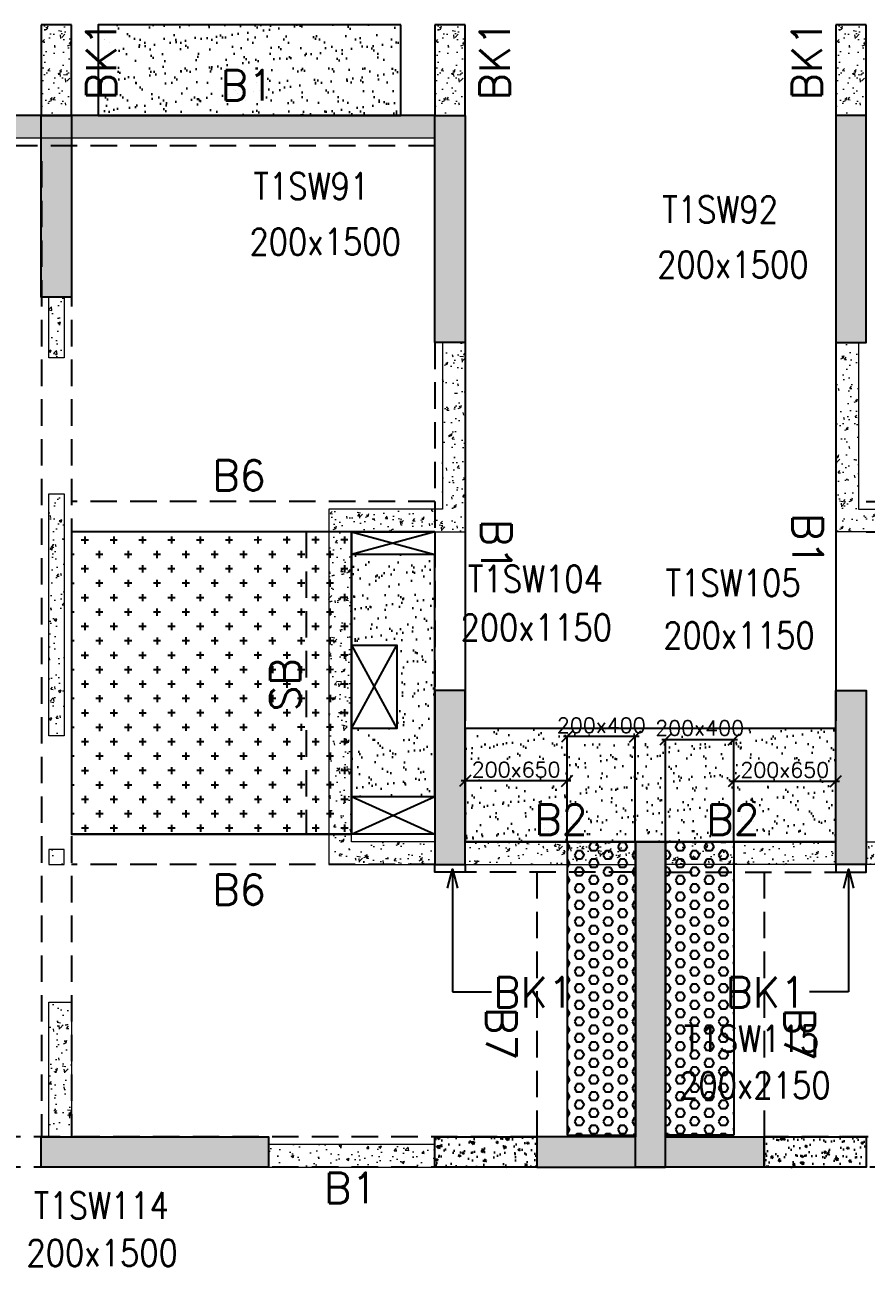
# Model space of a CAD drawing. Header units: millimetres. Extents: x 1078357 to 2594950, y -4969473 to -4636555.
# Drawn here: x 1428992 to 1434551, y -4664414 to -4656210 of the extents above; entities that cross this region are included whole.
import ezdxf

# ---------------------------------------------------------------- set-up
doc = ezdxf.new("R2010")
doc.units = ezdxf.units.MM
doc.header["$PDMODE"] = 35
for name, pattern in [('CONTINOUS', [0]), ('HIDDEN', [0.375, 0.25, -0.125]), ('New Retail block$0$CONTINOUS', [0])]:
    doc.linetypes.add(name, pattern=pattern)
doc.layers.get('0').update_dxf_attribs({"lineweight": 0})
doc.layers.get('Defpoints').update_dxf_attribs({"lineweight": 0})
for name, color, linetype, lineweight in [('A-_ANOTDIMA_D-', 6, 'Continuous', 13), ('COL. NO.', 30, 'Continuous', 25), ('COL. SIZE', 7, 'Continuous', 25), ('DIM', 9, 'Continuous', 25), ('HATCH', 8, 'Continuous', 30), ('RCC UPSTAND', 43, 'Continuous', 30), ('S-NON STR RCC WALL', 8, 'Continuous', 0)]:
    doc.layers.add(name, color=color, linetype=linetype, lineweight=lineweight)
for name, color, linetype in [('B-200x325', 201, 'HIDDEN'), ('B-200x375', 41, 'HIDDEN'), ('B-200x650', 241, 'HIDDEN'), ('B-300xSLAB THK.', 151, 'Continuous'), ('BK1-200x650', 241, 'HIDDEN'), ('DC BEAM NO.', 7, 'Continuous'), ('DROP SLAB', 8, 'Continuous'), ('NON STR. RCC WALL', 6, 'Continuous'), ('S-COLUMN_SHEAR WALL', 1, 'Continuous'), ('S-PROJECTION', 54, 'New Retail block$0$CONTINOUS'), ('SLAB FOLD', 8, 'Continuous')]:
    doc.layers.add(name, color=color, linetype=linetype)
doc.styles.add('Roman', font='romans')
doc.styles.add('ROMANS', font='romans.shx', dxfattribs={"width": 0.85})
doc.dimstyles.new('HARESH', dxfattribs={"dimtxt": 150, "dimasz": 75, "dimexe": 0, "dimexo": 0, "dimgap": 25, "dimtad": 1, "dimdec": 0, "dimdsep": 46, "dimtxsty": 'Roman', "dimblk": 'OBLIQUE', "dimcen": 225, "dimdle": 25, "dimclrd": 2, "dimclre": 2, "dimclrt": 7, "dimadec": 8, "dimazin": 1, "dimtfac": 1, "dimtdec": 0, "dimtmove": 0, "dimatfit": 0, "dimfxl": 1, "dimlwd": -1, "dimlwe": -1, "dimarcsym": 0})
pattern_1 = [(50, (-4983719.23, 23434810.46), (182.184669, -15.9390855), [19.05, -209.55]), (355, (-4983719.23, 23434810.46), (-35.2434214, 191.0568452), [15.24, -167.6405842]), (100.4514447, (-4983704.05, 23434809.13), (146.9412471, 175.1177519), [16.1900088, -178.0902446]), (46.1842, (-4983719.23, 23434861.26), (271.0790409, -42.042328), [28.575, -314.325]), (96.6355576, (-4983696.64, 23434857.75), (237.404134, 247.4261246), [24.2850231, -267.1356082]), (351.1841512, (-4983719.23, 23434861.26), (237.404134, 247.4261246), [22.859967, -251.459732]), (21, (-4983693.83, 23434848.56), (151.6143913, -102.2651982), [19.05, -209.55]), (326, (-4983693.83, 23434848.56), (61.8020283, 184.1879661), [15.24, -167.64]), (71.451445, (-4983681.2, 23434840.03), (213.4164193, 81.9227689), [16.1900088, -178.0899376]), (37.5, (-4983719.23, 23434810.456), (3.08860325, 84.55503887), [0, -165.608, 0, -170.18, 0, -168.275]), (7.5, (-4983719.23, 23434810.46), (66.8196625, 100.18057482), [0, -97.028, 0, -161.798, 0, -64.135]), (327.5, (-4983775.87, 23434810.456), (135.59059517, -5.728744), [0, -63.5, 0, -198.12, 0, -262.89]), (317.5, (-4983801.27, 23434810.46), (148.1291814, 25.42649103), [0, -82.55, 0, -131.572, 0, -186.69])]
pattern_2 = [(180, (1358376.37, -4474804.687), (-7e-15, -54.992613), [31.75, -63.5]), (300, (1358376.37, -4474804.687), (47.625, 27.496307), [31.75, -63.5]), (240, (1358344.62, -4474804.687), (47.625, -27.496307), [31.75, -63.5])]

# ---------------------------------------------------------------- blocks, each defined once
blk = doc.blocks.new('_Oblique')
at = {"color": 0, "linetype": 'ByBlock', "lineweight": -2}
blk.add_line((-0.5, -0.5), (0.5, 0.5), dxfattribs=at)
blk = doc.blocks.new('*D1324')
at = {"layer": 'Defpoints', "color": 0, "ltscale": 700, "transparency": 16777216}
for p in [(1432575.9, -4660914.1), (1432575.9, -4661609.2, 0), (1433026, -4661609.2, 0)]:
    blk.add_point(p, dxfattribs=at)
at = {"layer": 'DIM', "color": 2, "ltscale": 700, "transparency": 16777216}
for p, q in [((1433051, -4660914.1), (1432550.9, -4660914.1)), ((1432575.9, -4661609.2), (1432575.9, -4660914.1)), ((1433026, -4661609.2), (1433026, -4660914.1))]:
    blk.add_line(p, q, dxfattribs=at)
at = {"layer": 'DIM', "color": 2, "ltscale": 700, "transparency": 16777216, "xscale": 75, "yscale": 75, "zscale": 75, "rotation": 180}
blk.add_blockref('_Oblique', (1432575.9, -4660914.1), dxfattribs=at)
at = {"layer": 'DIM', "color": 2, "ltscale": 700, "transparency": 16777216, "xscale": 75, "yscale": 75, "zscale": 75}
blk.add_blockref('_Oblique', (1433026, -4660914.1), dxfattribs=at)
at = {"layer": 'DIM', "color": 7, "ltscale": 700, "transparency": 16777216, "insert": (1432800.9, -4660839.1), "char_height": 150, "attachment_point": 5, "style": 'Roman'}
blk.add_mtext('{\\H0.666667x;200x400}', dxfattribs=at)
blk = doc.blocks.new('*D1325')
at = {"layer": 'Defpoints', "color": 0, "ltscale": 700, "transparency": 16777216}
for p in [(1431901.2, -4661207.1), (1431901.2, -4661609.1, 0), (1432575.9, -4661609.2, 0)]:
    blk.add_point(p, dxfattribs=at)
at = {"layer": 'DIM', "color": 2, "ltscale": 700, "transparency": 16777216}
for p, q in [((1432600.9, -4661207.1), (1431876.2, -4661207.1)), ((1431901.2, -4661609.1), (1431901.2, -4661207.1)), ((1432575.9, -4661609.2), (1432575.9, -4661207.1))]:
    blk.add_line(p, q, dxfattribs=at)
at = {"layer": 'DIM', "color": 2, "ltscale": 700, "transparency": 16777216, "xscale": 75, "yscale": 75, "zscale": 75, "rotation": 180}
blk.add_blockref('_Oblique', (1431901.2, -4661207.1), dxfattribs=at)
at = {"layer": 'DIM', "color": 2, "ltscale": 700, "transparency": 16777216, "xscale": 75, "yscale": 75, "zscale": 75}
blk.add_blockref('_Oblique', (1432575.9, -4661207.1), dxfattribs=at)
at = {"layer": 'DIM', "color": 7, "ltscale": 700, "transparency": 16777216, "insert": (1432238.6, -4661132.1), "char_height": 150, "attachment_point": 5, "style": 'Roman'}
blk.add_mtext('{\\H0.666667x;200x650}', dxfattribs=at)
blk = doc.blocks.new('*D1326')
at = {"layer": 'Defpoints', "color": 0, "ltscale": 700, "transparency": 16777216}
for p in [(1433676.2, -4660932.4), (1433226, -4661609.2, 0), (1433676.2, -4661609.1, 0)]:
    blk.add_point(p, dxfattribs=at)
at = {"layer": 'DIM', "color": 2, "ltscale": 700, "transparency": 16777216}
for p, q in [((1433201, -4660932.4), (1433701.2, -4660932.4)), ((1433226, -4661609.2), (1433226, -4660932.4)), ((1433676.2, -4661609.1), (1433676.2, -4660932.4))]:
    blk.add_line(p, q, dxfattribs=at)
at = {"layer": 'DIM', "color": 2, "ltscale": 700, "transparency": 16777216, "xscale": 75, "yscale": 75, "zscale": 75, "rotation": 180}
blk.add_blockref('_Oblique', (1433226, -4660932.4), dxfattribs=at)
at = {"layer": 'DIM', "color": 2, "ltscale": 700, "transparency": 16777216, "xscale": 75, "yscale": 75, "zscale": 75}
blk.add_blockref('_Oblique', (1433676.2, -4660932.4), dxfattribs=at)
at = {"layer": 'DIM', "color": 7, "ltscale": 700, "transparency": 16777216, "insert": (1433451.1, -4660857.4), "char_height": 150, "attachment_point": 5, "style": 'Roman'}
blk.add_mtext('{\\H0.666667x;200x400}', dxfattribs=at)
blk = doc.blocks.new('*D1327')
at = {"layer": 'Defpoints', "color": 0, "ltscale": 700, "transparency": 16777216}
for p in [(1434351, -4661209.1), (1433676.2, -4661609.1, 0), (1434351, -4661609.2, 0)]:
    blk.add_point(p, dxfattribs=at)
at = {"layer": 'DIM', "color": 2, "ltscale": 700, "transparency": 16777216}
for p, q in [((1433651.2, -4661209.1), (1434376, -4661209.1)), ((1433676.2, -4661609.1), (1433676.2, -4661209.1)), ((1434351, -4661609.2), (1434351, -4661209.1))]:
    blk.add_line(p, q, dxfattribs=at)
at = {"layer": 'DIM', "color": 2, "ltscale": 700, "transparency": 16777216, "xscale": 75, "yscale": 75, "zscale": 75, "rotation": 180}
blk.add_blockref('_Oblique', (1433676.2, -4661209.1), dxfattribs=at)
at = {"layer": 'DIM', "color": 2, "ltscale": 700, "transparency": 16777216, "xscale": 75, "yscale": 75, "zscale": 75}
blk.add_blockref('_Oblique', (1434351, -4661209.1), dxfattribs=at)
at = {"layer": 'DIM', "color": 7, "ltscale": 700, "transparency": 16777216, "insert": (1434013.6, -4661134.1), "char_height": 150, "attachment_point": 5, "style": 'Roman'}
blk.add_mtext('{\\H0.666667x;200x650}', dxfattribs=at)
blk = doc.blocks.new('G$CD63B60BD')
at = {"layer": 'COL. NO.', "linetype": 'Continuous', "style": 'ROMANS', "width": 0.85}
for s, p in [('T1SW91', (74827, 15346.4, -320.4)), ('T1SW92', (77527.8, 15192.3, -320.4)), ('T1SW104', (76243.9, 12750.9, -320.4)), ('T1SW105', (77549.6, 12724.9, -320.4)), ('T1SW115', (77671.7, 9711.4, -320.4)), ('T1SW114', (73375.6, 8609.2, -320.4))]:
    blk.add_text(s, height=175, dxfattribs=at).set_placement(p)
at = {"layer": 'COL. SIZE', "linetype": 'Continuous', "style": 'ROMANS', "width": 0.85}
for s, p in [('200x1500', (74800.3, 14978.9, -320.4)), ('200x1500', (77494, 14827.7, -320.4)), ('200x1150', (76194.8, 12430, -320.4)), ('200x1150', (77533.7, 12377.4, -320.4)), ('200x2150', (77639.1, 9404, -320.4)), ('200x1500', (73326.5, 8295.7, -320.4))]:
    blk.add_text(s, height=175, dxfattribs=at).set_placement(p)

msp = doc.modelspace()

# ---------------------------------------------------------------- hatches: boundary and pattern name
at = {"layer": 'DROP SLAB'}
h = msp.add_hatch(dxfattribs=at)
h.set_pattern_fill('CROSS', color=8, scale=15, angle=179.96921)
h.set_pattern_definition([(180.03079016, (-3005965.24, 14064915.91), (-95.1987999, -95.3011726), [47.625, -142.875]), (270.03079016, (-3005989.06, 14064939.705), (95.3011726, -95.1987999), [47.625, -142.875])])
h.paths.add_polyline_path([(1431150.9, -4659560), (1429301.2, -4659560), (1429301.2, -4661559.8), (1431150.9, -4661559.8)])
at = {"layer": 'HATCH'}
h = msp.add_hatch(dxfattribs=at)
h.set_pattern_fill('AR-SAND', color=8, scale=3, angle=179.97015)
h.set_pattern_definition([(37.4701541, (-1544882.07, 9330760.54), (-4.7236114, 146.8264517), [0, -115.824, 0, -129.54, 0, -123.825]), (7.4701541, (-1544882.07, 9330760.54), (134.9689868, 214.9772528), [0, -62.484, 0, -104.394, 0, -40.005]), (327.4701541, (-1544975.8, 9330760.59), (237.2979035, 0.3075449), [0, -38.1, 0, -137.16, 0, -179.07]), (317.4701541, (-1544975.8, 9330760.6), (229.1017424, 66.759465), [0, -19.05, 0, -89.916, 0, -102.87])])
h.paths.add_polyline_path([(1431476.5, -4656209.7), (1429476.5, -4656209.7), (1429476.5, -4656809.7), (1431476.5, -4656809.7)])
h = msp.add_hatch(dxfattribs=at)
h.set_pattern_fill('AR-SAND', color=8, scale=3, angle=0.02985)
h.set_pattern_definition([(37.47015413, (-3600332.39, 18698798.93), (-4.72361136, 146.8264517), [0, -115.824, 0, -129.54, 0, -123.825]), (7.4701541, (-3600332.39, 18698798.93), (134.9689868, 214.9772528), [0, -62.484, 0, -104.394, 0, -40.005]), (327.4701541, (-3600426.11, 18698798.98), (237.2979035, 0.3075449), [0, -38.1, 0, -137.16, 0, -179.07]), (317.4701541, (-3600426.11, 18698798.98), (229.1017424, 66.759465), [0, -19.05, 0, -89.916, 0, -102.87])])
h.paths.add_polyline_path([(1431700.6, -4659709.7), (1431150.6, -4659709.7), (1431150.6, -4660309.7), (1431450.6, -4660309.7), (1431450.6, -4660859.7), (1431150.6, -4660859.6), (1431150.6, -4661309.7), (1431700.6, -4661309.7)])
h = msp.add_hatch(dxfattribs=at)
h.set_pattern_fill('AR-SAND', color=8, scale=3, angle=179.97015)
h.set_pattern_definition([(37.4701541, (-2642106.74, 14014729.64), (-4.72361136, 146.8264517), [0, -115.824, 0, -129.54, 0, -123.825]), (7.4701541, (-2642106.74, 14014729.64), (134.9689868, 214.9772528), [0, -62.484, 0, -104.394, 0, -40.005]), (327.4701541, (-2642200.47, 14014729.69), (237.2979035, 0.3075449), [0, -38.1, 0, -137.16, 0, -179.07]), (317.4701541, (-2642200.47, 14014729.69), (229.1017424, 66.759465), [0, -19.05, 0, -89.916, 0, -102.87])])
h.paths.add_polyline_path([(1434351.5, -4660859.6), (1431901.5, -4660859.6), (1431901.5, -4661609.7), (1434351.5, -4661609.7)])
h = msp.add_hatch(dxfattribs=at)
h.set_pattern_fill('AR-SAND', color=8, scale=3, angle=179.97015)
h.set_pattern_definition([(37.4701541, (-2642106.78, 14014729.64), (-4.72361136, 146.8264517), [0, -115.824, 0, -129.54, 0, -123.825]), (7.4701541, (-2642106.78, 14014729.64), (134.9689868, 214.9772528), [0, -62.484, 0, -104.394, 0, -40.005]), (327.4701541, (-2642200.51, 14014729.69), (237.2979035, 0.3075449), [0, -38.1, 0, -137.16, 0, -179.07]), (317.4701541, (-2642200.5, 14014729.69), (229.1017424, 66.759465), [0, -19.05, 0, -89.916, 0, -102.87])])
h.paths.add_polyline_path([(1434351.5, -4661009.7), (1431901.5, -4661009.7), (1431901.5, -4661609.7), (1434351.5, -4661609.7)])
at = {"layer": 'RCC UPSTAND'}
h = msp.add_hatch(dxfattribs=at)
h.set_pattern_fill('AR-CONC', color=8, scale=20, angle=90)
h.set_pattern_definition([(140, (-1776673.74, -7200979.29), (12.550427, 143.4520365), [15, -165]), (85, (-1776673.74, -7200979.29), (-150.438427, -27.7502667), [12, -132]), (190.4514445, (-1776672.7, -7200967.33), (-137.887998, 115.7017693), [12.7480384, -140.2284224]), (136.1842, (-1776713.74, -7200979.29), (33.103856, 213.448266), [22.5, -247.5]), (186.6356355, (-1776710.98, -7200961.5), (-194.82372, 186.932389), [19.122068, -210.342752]), (81.184164, (-1776713.74, -7200979.29), (-194.82372, 186.932389), [18, -198]), (111, (-1776703.74, -7200959.29), (80.523778, 119.3814104), [15, -165]), (56, (-1776703.74, -7200959.29), (-145.030009, 48.6630664), [12, -132]), (161.4514447, (-1776697.03, -7200949.34), (-64.5062306, 168.0444753), [12.748038, -140.2284224]), (127.5, (-1776673.743, -7200979.287), (-66.57877077, 2.43197106), [0, -130.4, 0, -134, 0, -132.5]), (97.5, (-1776673.74, -7200979.29), (-78.8823424, 52.6139075), [0, -76.4, 0, -127.4, 0, -50.5]), (57.5, (-1776673.743, -7201023.887), (4.51097435, 106.7644872), [0, -50, 0, -156, 0, -207]), (47.5, (-1776673.74, -7201043.89), (-20.0209965, 116.6372339), [0, -65, 0, -103.6, 0, -147])])
h.paths.add_polyline_path([(1432376.3, -4663559.9), (1432376.3, -4663759.9), (1431701.3, -4663759.8), (1431701.3, -4663559.8)])
h = msp.add_hatch(dxfattribs=at)
h.set_pattern_fill('AR-CONC', color=8, scale=20, angle=90)
h.set_pattern_definition([(140, (-1775148.74, -7200979.29), (12.550427, 143.4520365), [15, -165]), (85, (-1775148.74, -7200979.29), (-150.438427, -27.7502667), [12, -132]), (190.4514445, (-1775147.7, -7200967.33), (-137.887998, 115.7017693), [12.7480384, -140.2284224]), (136.1842, (-1775188.74, -7200979.29), (33.103856, 213.448266), [22.5, -247.5]), (186.6356355, (-1775185.99, -7200961.5), (-194.82372, 186.932389), [19.122068, -210.342752]), (81.184164, (-1775188.74, -7200979.29), (-194.82372, 186.932389), [18, -198]), (111, (-1775178.74, -7200959.29), (80.523778, 119.3814104), [15, -165]), (56, (-1775178.74, -7200959.29), (-145.030009, 48.6630664), [12, -132]), (161.4514447, (-1775172.03, -7200949.34), (-64.5062306, 168.0444753), [12.748038, -140.2284224]), (127.5, (-1775148.744, -7200979.29), (-66.57877077, 2.43197106), [0, -130.4, 0, -134, 0, -132.5]), (97.5, (-1775148.744, -7200979.29), (-78.8823424, 52.6139075), [0, -76.4, 0, -127.4, 0, -50.5]), (57.5, (-1775148.744, -7201023.89), (4.51097435, 106.7644872), [0, -50, 0, -156, 0, -207]), (47.5, (-1775148.74, -7201043.89), (-20.0209965, 116.6372339), [0, -65, 0, -103.6, 0, -147])])
h.paths.add_polyline_path([(1434551.3, -4663559.8), (1434551.3, -4663759.8), (1433876.3, -4663759.9), (1433876.3, -4663559.9)])
at = {"layer": 'S-COLUMN_SHEAR WALL', "lineweight": 25}
h = msp.add_hatch(color=1, dxfattribs=at)
h.dxf.hatch_style = 1
h.paths.add_polyline_path([(1429101.3, -4658009.8), (1429301.3, -4658009.8), (1429301.3, -4656809.8), (1429101.3, -4656809.8)])
at = {"layer": 'S-COLUMN_SHEAR WALL', "lineweight": 25, "extrusion": (-1.00316e-06, 2.11765e-11, 1)}
h = msp.add_hatch(color=1, dxfattribs=at)
h.dxf.hatch_style = 1
h.paths.add_polyline_path([(1431701.3, -4656809.8), (1431901.3, -4656809.8), (1431901.3, -4658309.7), (1431701.3, -4658309.7)])
at = {"layer": 'S-COLUMN_SHEAR WALL', "lineweight": 25, "extrusion": (1.00316e-06, 1.91639e-11, 1)}
h = msp.add_hatch(color=1, dxfattribs=at)
h.dxf.hatch_style = 1
h.paths.add_polyline_path([(1434551.3, -4656809.8), (1434351.3, -4656809.8), (1434351.3, -4658309.7), (1434551.3, -4658309.7)])
at = {"layer": 'S-COLUMN_SHEAR WALL', "lineweight": 25, "extrusion": (-1.00316e-06, 2.11765e-11, 1)}
h = msp.add_hatch(color=1, dxfattribs=at)
h.dxf.hatch_style = 1
h.paths.add_polyline_path([(1431701.3, -4661759.8), (1431901.3, -4661759.8), (1431901.3, -4660609.7), (1431701.3, -4660609.7)])
at = {"layer": 'S-COLUMN_SHEAR WALL', "lineweight": 25, "extrusion": (1.00316e-06, 1.91639e-11, 1)}
h = msp.add_hatch(color=1, dxfattribs=at)
h.dxf.hatch_style = 1
h.paths.add_polyline_path([(1434551.3, -4661759.8), (1434351.3, -4661759.8), (1434351.3, -4660609.7), (1434551.3, -4660609.7)])
at = {"layer": 'S-COLUMN_SHEAR WALL', "lineweight": 25}
h = msp.add_hatch(color=1, dxfattribs=at)
h.dxf.hatch_style = 1
h.paths.add_polyline_path([(1433026.3, -4663559.9), (1432376.3, -4663559.9), (1432376.3, -4663759.9), (1433226.3, -4663759.9), (1433226.3, -4661609.9), (1433026.3, -4661609.9)])
at = {"layer": 'S-COLUMN_SHEAR WALL', "lineweight": 25, "extrusion": (1.00316e-06, 1.91639e-11, 1)}
h = msp.add_hatch(color=1, dxfattribs=at)
h.dxf.hatch_style = 1
h.paths.add_polyline_path([(1433226.3, -4663559.9), (1433876.3, -4663559.9), (1433876.3, -4663759.9), (1433026.3, -4663759.9), (1433026.3, -4661609.9), (1433226.3, -4661609.9)])
at = {"layer": 'S-COLUMN_SHEAR WALL', "lineweight": 25}
h = msp.add_hatch(color=1, dxfattribs=at)
h.dxf.hatch_style = 1
h.paths.add_polyline_path([(1429101.3, -4663559.7), (1430601.3, -4663559.7), (1430601.3, -4663759.7), (1429101.3, -4663759.7)])
at = {"layer": 'S-NON STR RCC WALL'}
h = msp.add_hatch(dxfattribs=at)
h.set_pattern_fill('AR-CONC', color=256, angle=180)
h.set_pattern_definition([(50, (-7104743.57, 32898878.52), (182.184669, -15.93908554), [19.05, -209.55]), (355, (-7104743.57, 32898878.52), (-35.2434214, 191.0568452), [15.24, -167.6405842]), (100.4514447, (-7104728.38, 32898877.19), (146.9412471, 175.1177519), [16.1900088, -178.0902446]), (46.1842, (-7104743.57, 32898929.32), (271.0790409, -42.0423279), [28.575, -314.325]), (96.6355576, (-7104720.98, 32898925.81), (237.404134, 247.4261246), [24.2850231, -267.1356082]), (351.1841512, (-7104743.57, 32898929.32), (237.404134, 247.4261246), [22.859967, -251.459732]), (21, (-7104718.17, 32898916.62), (151.61439127, -102.2651982), [19.05, -209.55]), (326, (-7104718.17, 32898916.62), (61.80202835, 184.1879661), [15.24, -167.64]), (71.451445, (-7104705.53, 32898908.1), (213.4164193, 81.9227689), [16.1900088, -178.0899376]), (37.5, (-7104743.566, 32898878.52), (3.08860325, 84.55503887), [0, -165.608, 0, -170.18, 0, -168.275]), (7.5, (-7104743.57, 32898878.52), (66.8196625, 100.18057482), [0, -97.028, 0, -161.798, 0, -64.135]), (327.5, (-7104800.21, 32898878.52), (135.59059517, -5.72874399), [0, -63.5, 0, -198.12, 0, -262.89]), (317.5, (-7104825.61, 32898878.52), (148.1291814, 25.42649103), [0, -82.55, 0, -131.572, 0, -186.69])])
h.paths.add_polyline_path([(1429301.2, -4656809.7), (1429301.2, -4656209.7), (1429101.2, -4656209.7), (1429101.2, -4656809.7), (1429301.2, -4656809.7)], is_closed=False)
h = msp.add_hatch(dxfattribs=at)
h.set_pattern_fill('AR-CONC', color=256, angle=180)
h.set_pattern_definition([(50, (-7102143.55, 32898878.51), (182.184669, -15.93908554), [19.05, -209.55]), (355, (-7102143.55, 32898878.51), (-35.2434214, 191.0568452), [15.24, -167.6405842]), (100.4514447, (-7102128.36, 32898877.18), (146.9412471, 175.1177519), [16.1900088, -178.0902446]), (46.1842, (-7102143.55, 32898929.31), (271.0790409, -42.0423279), [28.575, -314.325]), (96.6355576, (-7102120.96, 32898925.8), (237.404134, 247.4261246), [24.2850231, -267.1356082]), (351.1841512, (-7102143.55, 32898929.3), (237.404134, 247.4261246), [22.859967, -251.459732]), (21, (-7102118.15, 32898916.61), (151.61439127, -102.2651982), [19.05, -209.55]), (326, (-7102118.15, 32898916.61), (61.80202835, 184.1879661), [15.24, -167.64]), (71.451445, (-7102105.51, 32898908.09), (213.4164193, 81.9227689), [16.1900088, -178.0899376]), (37.5, (-7102143.545, 32898878.51), (3.08860325, 84.55503887), [0, -165.608, 0, -170.18, 0, -168.275]), (7.5, (-7102143.545, 32898878.51), (66.8196625, 100.18057482), [0, -97.028, 0, -161.798, 0, -64.135]), (327.5, (-7102200.19, 32898878.51), (135.59059517, -5.72874399), [0, -63.5, 0, -198.12, 0, -262.89]), (317.5, (-7102225.59, 32898878.51), (148.1291814, 25.42649103), [0, -82.55, 0, -131.572, 0, -186.69])])
h.paths.add_polyline_path([(1431901.2, -4656809.7), (1431901.2, -4656209.7), (1431701.2, -4656209.7), (1431701.2, -4656809.7), (1431901.2, -4656809.7)], is_closed=False)
h = msp.add_hatch(dxfattribs=at)
h.set_pattern_fill('AR-CONC', color=256, angle=180)
h.set_pattern_definition([(50, (-7099493.57, 32898878.52), (182.184669, -15.93908554), [19.05, -209.55]), (355, (-7099493.57, 32898878.52), (-35.2434214, 191.0568452), [15.24, -167.6405842]), (100.4514447, (-7099478.38, 32898877.2), (146.9412471, 175.1177519), [16.1900088, -178.0902446]), (46.1842, (-7099493.57, 32898929.32), (271.0790409, -42.0423279), [28.575, -314.325]), (96.6355576, (-7099470.98, 32898925.82), (237.404134, 247.4261246), [24.2850231, -267.1356082]), (351.1841512, (-7099493.57, 32898929.32), (237.404134, 247.4261246), [22.859967, -251.459732]), (21, (-7099468.17, 32898916.62), (151.61439127, -102.2651982), [19.05, -209.55]), (326, (-7099468.17, 32898916.62), (61.80202835, 184.1879661), [15.24, -167.64]), (71.451445, (-7099455.53, 32898908.1), (213.4164193, 81.9227689), [16.1900088, -178.0899376]), (37.5, (-7099493.566, 32898878.52), (3.08860325, 84.55503887), [0, -165.608, 0, -170.18, 0, -168.275]), (7.5, (-7099493.57, 32898878.52), (66.8196625, 100.18057482), [0, -97.028, 0, -161.798, 0, -64.135]), (327.5, (-7099550.21, 32898878.52), (135.59059517, -5.72874399), [0, -63.5, 0, -198.12, 0, -262.89]), (317.5, (-7099575.61, 32898878.52), (148.1291814, 25.42649103), [0, -82.55, 0, -131.572, 0, -186.69])])
h.paths.add_polyline_path([(1434551.2, -4656809.7), (1434551.2, -4656209.7), (1434351.2, -4656209.7), (1434351.2, -4656809.7), (1434551.2, -4656809.7)], is_closed=False)
h = msp.add_hatch(dxfattribs=at)
h.set_pattern_fill('AR-CONC', color=256, angle=180)
h.set_pattern_definition([(50, (-3886494.52, 18750791.27), (182.184669, -15.9390855), [19.05, -209.55]), (355, (-3886494.52, 18750791.27), (-35.2434214, 191.0568452), [15.24, -167.6405842]), (100.4514447, (-3886479.33, 18750789.94), (146.9412471, 175.1177519), [16.1900088, -178.0902446]), (46.1842, (-3886494.52, 18750842.07), (271.0790409, -42.042328), [28.575, -314.325]), (96.6355576, (-3886471.93, 18750838.57), (237.404134, 247.4261246), [24.285023, -267.135608]), (351.1841512, (-3886494.52, 18750842.07), (237.404134, 247.4261246), [22.859967, -251.459732]), (21, (-3886469.12, 18750829.37), (151.6143913, -102.2651982), [19.05, -209.55]), (326, (-3886469.12, 18750829.37), (61.8020283, 184.1879661), [15.24, -167.64]), (71.451445, (-3886456.48, 18750820.85), (213.4164193, 81.9227689), [16.1900088, -178.0899376]), (37.5, (-3886494.515, 18750791.27), (3.08860325, 84.55503887), [0, -165.608, 0, -170.18, 0, -168.275]), (7.5, (-3886494.515, 18750791.27), (66.8196625, 100.18057482), [0, -97.028, 0, -161.798, 0, -64.135]), (327.5, (-3886551.16, 18750791.27), (135.59059517, -5.728744), [0, -63.5, 0, -198.12, 0, -262.89]), (317.5, (-3886576.56, 18750791.27), (148.1291814, 25.42649103), [0, -82.55, 0, -131.572, 0, -186.69])])
h.paths.add_polyline_path([(1431376.5, -4656809.7), (1431701.5, -4656809.7), (1431701.5, -4656959.7), (1431376.5, -4656959.7)])
h.paths.add_polyline_path([(1429576.5, -4656809.7), (1431376.5, -4656809.7), (1431376.5, -4656959.7), (1429576.5, -4656959.7)])
h.paths.add_polyline_path([(1423626.5, -4656809.8), (1424376.5, -4656809.8), (1424376.5, -4656959.7), (1423626.5, -4656959.7)])
h.paths.add_polyline_path([(1424376.5, -4656809.7), (1426176.5, -4656809.7), (1426176.5, -4656959.7), (1424376.5, -4656959.7)])
h.paths.add_polyline_path([(1428826.5, -4656809.7), (1429576.5, -4656809.7), (1429576.5, -4656959.7), (1428826.5, -4656959.7)])
h.paths.add_polyline_path([(1427026.5, -4656809.7), (1428826.5, -4656809.7), (1428826.5, -4656959.7), (1427026.5, -4656959.7)])
h.paths.add_polyline_path([(1421504.4, -4656809.7), (1421826.5, -4656809.7), (1421826.5, -4656959.7), (1421504.4, -4656959.7)])
h.paths.add_polyline_path([(1426176.5, -4656809.7), (1426501.5, -4656809.7), (1426501.5, -4656959.7), (1426176.5, -4656959.7)])
h.paths.add_polyline_path([(1426701.5, -4656809.7), (1427026.5, -4656809.7), (1427026.5, -4656959.7), (1426701.5, -4656959.7)])
h.paths.add_polyline_path([(1421826.5, -4656809.7), (1423626.5, -4656809.7), (1423626.5, -4656959.7), (1421826.5, -4656959.7)])
h = msp.add_hatch(dxfattribs=at)
h.set_pattern_fill('AR-CONC', color=256, angle=180)
h.set_pattern_definition([(50, (1429214.49, -4569469.7), (182.18467, -15.93909), [19.05, -209.55]), (355, (1429214.49, -4569469.7), (-35.24342, 191.05685), [15.24, -167.6406]), (100.45144, (1429229.67, -4569471.03), (146.94125, 175.11775), [16.19, -178.09024]), (46.1842, (1429214.49, -4569418.9), (271.07904, -42.0423), [28.575, -314.325]), (96.63556, (1429237.08, -4569422.4), (237.4041, 247.4261), [24.285, -267.1356]), (351.18415, (1429214.5, -4569418.9), (237.4041, 247.4261), [22.86, -251.4597]), (21, (1429239.89, -4569431.6), (151.6144, -102.2652), [19.05, -209.55]), (326, (1429239.89, -4569431.6), (61.80203, 184.18797), [15.24, -167.64]), (71.45144, (1429252.52, -4569440.13), (213.41642, 81.92277), [16.19, -178.08994]), (37.5, (1429214.49, -4569469.704), (3.088603, 84.55504), [0, -165.608, 0, -170.18, 0, -168.275]), (7.5, (1429214.49, -4569469.7), (66.81966, 100.180575), [0, -97.028, 0, -161.798, 0, -64.135]), (327.5, (1429157.846, -4569469.704), (135.590595, -5.728744), [0, -63.5, 0, -198.12, 0, -262.89]), (317.5, (1429132.45, -4569469.7), (148.12918, 25.42649), [0, -82.55, 0, -131.572, 0, -186.69])])
h.paths.add_polyline_path([(1429151.5, -4658009.7), (1429251.5, -4658009.7), (1429251.5, -4658409.7), (1429151.5, -4658409.7)])
h = msp.add_hatch(dxfattribs=at)
h.set_pattern_fill('AR-CONC', color=256)
h.set_pattern_definition(pattern_1)
h.paths.add_polyline_path([(1431001.5, -4659409.7), (1431001.5, -4661759.7), (1431701.5, -4661759.7), (1431701.5, -4661609.7), (1431151.5, -4661609.7), (1431151.5, -4659559.7), (1431901.5, -4659559.7), (1431901.5, -4658309.7), (1431751.5, -4658309.7), (1431751.5, -4659409.7)])
h = msp.add_hatch(dxfattribs=at)
h.set_pattern_fill('AR-CONC', color=256, angle=180)
h.set_pattern_definition(pattern_1)
h.paths.add_polyline_path([(1435251.5, -4659409.7), (1435251.5, -4661759.7), (1434551.5, -4661759.7), (1434551.5, -4661609.7), (1435101.5, -4661609.7), (1435101.5, -4659559.7), (1434351.5, -4659559.7), (1434351.5, -4658309.7), (1434501.5, -4658309.7), (1434501.5, -4659409.7)])
h = msp.add_hatch(dxfattribs=at)
h.set_pattern_fill('AR-CONC', color=256, angle=180)
h.set_pattern_definition([(50, (2526439.2, -9253488.89), (182.184669, -15.9390855), [19.05, -209.55]), (355, (2526439.2, -9253488.9), (-35.2434214, 191.056845), [15.24, -167.640584]), (100.4514447, (2526454.39, -9253490.22), (146.941247, 175.117752), [16.190009, -178.0902446]), (46.1842, (2526439.2, -9253438.1), (271.079041, -42.042328), [28.575, -314.325]), (96.6355576, (2526461.8, -9253441.6), (237.404134, 247.426125), [24.285023, -267.135608]), (351.184151, (2526439.2, -9253438.1), (237.404134, 247.426125), [22.859967, -251.459732]), (21, (2526464.6, -9253450.79), (151.6143913, -102.265198), [19.05, -209.55]), (326, (2526464.6, -9253450.8), (61.802028, 184.187966), [15.24, -167.64]), (71.451445, (2526477.24, -9253459.31), (213.416419, 81.922769), [16.190009, -178.0899376]), (37.5, (2526439.203, -9253488.89), (3.08860325, 84.5550389), [0, -165.608, 0, -170.18, 0, -168.275]), (7.5, (2526439.2, -9253488.89), (66.8196625, 100.1805748), [0, -97.028, 0, -161.798, 0, -64.135]), (327.5, (2526382.56, -9253488.89), (135.5905952, -5.728744), [0, -63.5, 0, -198.12, 0, -262.89]), (317.5, (2526357.16, -9253488.89), (148.1291814, 25.426491), [0, -82.55, 0, -131.572, 0, -186.69])])
h.paths.add_polyline_path([(1429151.5, -4659309.7), (1429251.5, -4659309.7), (1429251.5, -4660909.7), (1429151.5, -4660909.7)])
h = msp.add_hatch(dxfattribs=at)
h.set_pattern_fill('AR-CONC', color=256)
h.set_pattern_definition(pattern_1)
h.paths.add_polyline_path([(1433026.5, -4661609.7), (1431901.5, -4661609.7), (1431901.5, -4661759.7), (1433026.5, -4661759.7)])
h = msp.add_hatch(dxfattribs=at)
h.set_pattern_fill('AR-CONC', color=256, angle=180)
h.set_pattern_definition(pattern_1)
h.paths.add_polyline_path([(1433226.5, -4661609.7), (1434351.5, -4661609.7), (1434351.5, -4661759.7), (1433226.5, -4661759.7)])
h = msp.add_hatch(dxfattribs=at)
h.set_pattern_fill('AR-CONC', color=256, angle=180)
h.set_pattern_definition([(50, (2526425.99, -9254853.56), (182.184669, -15.9390855), [19.05, -209.55]), (355, (2526425.99, -9254853.56), (-35.2434214, 191.056845), [15.24, -167.640584]), (100.4514447, (2526441.17, -9254854.88), (146.941247, 175.117752), [16.190009, -178.0902446]), (46.1842, (2526426, -9254802.76), (271.079041, -42.042328), [28.575, -314.325]), (96.6355576, (2526448.58, -9254806.26), (237.404134, 247.426125), [24.285023, -267.135608]), (351.184151, (2526426, -9254802.76), (237.404134, 247.426125), [22.859967, -251.459732]), (21, (2526451.39, -9254815.46), (151.6143913, -102.265198), [19.05, -209.55]), (326, (2526451.39, -9254815.46), (61.802028, 184.187966), [15.24, -167.64]), (71.451445, (2526464.02, -9254823.98), (213.416419, 81.922769), [16.190009, -178.0899376]), (37.5, (2526425.99, -9254853.555), (3.08860325, 84.5550389), [0, -165.608, 0, -170.18, 0, -168.275]), (7.5, (2526425.99, -9254853.555), (66.8196625, 100.1805748), [0, -97.028, 0, -161.798, 0, -64.135]), (327.5, (2526369.35, -9254853.555), (135.5905952, -5.728744), [0, -63.5, 0, -198.12, 0, -262.89]), (317.5, (2526343.95, -9254853.56), (148.1291814, 25.426491), [0, -82.55, 0, -131.572, 0, -186.69])])
h.paths.add_polyline_path([(1429151.5, -4661759.7), (1429251.5, -4661759.7), (1429251.5, -4661659.7), (1429151.5, -4661659.7)])
h = msp.add_hatch(dxfattribs=at)
h.set_pattern_fill('AR-CONC', color=256, angle=180)
h.set_pattern_definition([(50, (-6022383.69, 28118829.64), (182.184669, -15.93908554), [19.05, -209.55]), (355, (-6022383.7, 28118829.64), (-35.2434214, 191.0568452), [15.24, -167.6405842]), (100.4514447, (-6022368.51, 28118828.3), (146.9412471, 175.1177519), [16.1900088, -178.0902446]), (46.1842, (-6022383.7, 28118880.44), (271.0790409, -42.042328), [28.575, -314.325]), (96.6355576, (-6022361.1, 28118876.93), (237.404134, 247.4261246), [24.2850231, -267.1356082]), (351.1841512, (-6022383.7, 28118880.44), (237.404134, 247.4261246), [22.859967, -251.459732]), (21, (-6022358.29, 28118867.74), (151.6143913, -102.2651982), [19.05, -209.55]), (326, (-6022358.3, 28118867.74), (61.8020283, 184.1879661), [15.24, -167.64]), (71.451445, (-6022345.66, 28118859.21), (213.4164193, 81.9227689), [16.1900088, -178.0899376]), (37.5, (-6022383.69, 28118829.636), (3.08860325, 84.55503887), [0, -165.608, 0, -170.18, 0, -168.275]), (7.5, (-6022383.69, 28118829.64), (66.8196625, 100.18057482), [0, -97.028, 0, -161.798, 0, -64.135]), (327.5, (-6022440.334, 28118829.636), (135.59059517, -5.72874399), [0, -63.5, 0, -198.12, 0, -262.89]), (317.5, (-6022465.73, 28118829.64), (148.1291814, 25.42649103), [0, -82.55, 0, -131.572, 0, -186.69])])
h.paths.add_polyline_path([(1429151.5, -4662669.7), (1429301.5, -4662669.7), (1429301.5, -4663559.6), (1429151.5, -4663559.6)])
at = {"layer": 'S-NON STR RCC WALL', "ltscale": 700}
h = msp.add_hatch(dxfattribs=at)
h.set_pattern_fill('AR-CONC', color=256)
h.set_pattern_definition([(50, (1377584.87, -4577736.18), (182.18467, -15.93909), [19.05, -209.55]), (355, (1377584.87, -4577736.18), (-35.24342, 191.05685), [15.24, -167.6406]), (100.45144, (1377600.05, -4577737.51), (146.94125, 175.11775), [16.19, -178.09024]), (46.1842, (1377584.87, -4577685.38), (271.07904, -42.04233), [28.575, -314.325]), (96.63556, (1377607.46, -4577688.89), (237.4041, 247.4261), [24.285, -267.1356]), (351.18415, (1377584.87, -4577685.38), (237.4041, 247.4261), [22.86, -251.4597]), (21, (1377610.27, -4577698.08), (151.6144, -102.2652), [19.05, -209.55]), (326, (1377610.27, -4577698.08), (61.80203, 184.18797), [15.24, -167.64]), (71.45144, (1377622.9, -4577706.6), (213.41642, 81.92277), [16.19, -178.08994]), (37.5, (1377584.87, -4577736.18), (3.088603, 84.55504), [0, -165.608, 0, -170.18, 0, -168.275]), (7.5, (1377584.87, -4577736.18), (66.81966, 100.180575), [0, -97.028, 0, -161.798, 0, -64.135]), (327.5, (1377528.225, -4577736.18), (135.590595, -5.728744), [0, -63.5, 0, -198.12, 0, -262.89]), (317.5, (1377502.83, -4577736.18), (148.12918, 25.42649), [0, -82.55, 0, -131.572, 0, -186.69])])
h.paths.add_polyline_path([(1431701.5, -4663609.7), (1430601.3, -4663609.7), (1430601.3, -4663759.6), (1431701.5, -4663759.6)])
at = {"layer": 'SLAB FOLD', "ltscale": 1000}
h = msp.add_hatch(dxfattribs=at)
h.set_pattern_fill('HEX', color=8, scale=10, angle=180)
h.set_pattern_definition(pattern_2)
h.paths.add_polyline_path([(1433026.4, -4663549.1), (1432576.4, -4663549.1), (1432576.4, -4661609.7), (1433026.4, -4661609.7)])
h = msp.add_hatch(dxfattribs=at)
h.set_pattern_fill('HEX', color=8, scale=10, angle=180)
h.set_pattern_definition(pattern_2)
h.paths.add_polyline_path([(1433676.3, -4663549.6), (1433226.3, -4663549.6), (1433226.3, -4661609.7), (1433676.3, -4661609.7)])

# ---------------------------------------------------------------- linework, layer by layer
at = {"layer": 'B-200x325', "ltscale": 700}
for p, q in [((1431701.2, -4659360, 0), (1429301.2, -4659360, 0)), ((1434551.2, -4659359.9, 0), (1436951.2, -4659360, 0)), ((1431701, -4661759.8, 0), (1429301.2, -4661759.8, 0))]:
    msp.add_line(p, q, dxfattribs=at)
at = {"layer": 'B-200x325', "linetype": 'Continuous', "ltscale": 700}
for p, q in [((1431701.2, -4659560, 0), (1429301.2, -4659560, 0)), ((1434551.2, -4659559.9, 0), (1436951.2, -4659560, 0)), ((1431701, -4661559.8, 0), (1429301.2, -4661559.8, 0))]:
    msp.add_line(p, q, dxfattribs=at)
at = {"layer": 'B-200x375', "ltscale": 700}
for p, q in [((1432376.1, -4661809.7, 0), (1432376.1, -4663559.7, 0)), ((1433876.3, -4661809.7, 0), (1433876.3, -4663559.7, 0))]:
    msp.add_line(p, q, dxfattribs=at)
at = {"layer": 'B-200x375', "linetype": 'Continuous', "ltscale": 700}
for p, q in [((1432576.1, -4661809.7, 0), (1432576.1, -4663549.1, 0)), ((1433676.3, -4661809.7, 0), (1433676.3, -4663549.1, 0))]:
    msp.add_line(p, q, dxfattribs=at)
at = {"layer": 'B-200x650', "linetype": 'CONTINOUS', "ltscale": 700}
for p, q in [((1429301.2, -4656209.7, 0), (1429101.2, -4656209.7, 0)), ((1429101.2, -4656209.7, 0), (1429101.2, -4656809.7, 0)), ((1429301.2, -4656809.7, 0), (1429301.2, -4656209.7, 0)), ((1431901.2, -4656209.7, 0), (1431701.2, -4656209.7, 0)), ((1431701.2, -4656209.7, 0), (1431701.2, -4656809.7, 0)), ((1431901.2, -4656809.7, 0), (1431901.2, -4656209.7, 0)), ((1434551.2, -4656209.7, 0), (1434351.2, -4656209.7, 0)), ((1434351.2, -4656209.7, 0), (1434351.2, -4656809.7, 0)), ((1434551.2, -4656809.7, 0), (1434551.2, -4656209.7, 0)), ((1431701.5, -4656809.7, 0), (1426701.5, -4656809.7, 0)), ((1431901.5, -4658309.7, 0), (1431901.5, -4660809.7, 0)), ((1434351.5, -4658309.7, 0), (1434351.5, -4660809.7, 0)), ((1434351.5, -4661609.7, 0), (1431901.5, -4661609.7, 0))]:
    msp.add_line(p, q, dxfattribs=at)
at = {"layer": 'B-200x650', "linetype": 'HIDDEN', "ltscale": 700}
for p, q in [((1431701.5, -4657009.7, 0), (1426701.5, -4657009.7, 0)), ((1429101.5, -4657109.7, 0), (1429101.5, -4663559.6, 0)), ((1429301.5, -4657109.7, 0), (1429301.5, -4663559.6, 0)), ((1431701.5, -4658309.7, 0), (1431701.5, -4660809.7, 0)), ((1433026.5, -4661809.7, 0), (1431901.5, -4661809.7, 0)), ((1433226.5, -4661809.7, 0), (1434351.5, -4661809.7, 0)), ((1432376.3, -4663559.6, 0), (1426701.5, -4663559.6, 0)), ((1439551.5, -4663559.6, 0), (1433876.3, -4663559.6, 0)), ((1432376.3, -4663759.6, 0), (1420176.3, -4663759.6, 0)), ((1442101.5, -4663759.6, 0), (1433876.3, -4663759.6, 0))]:
    msp.add_line(p, q, dxfattribs=at)
at = {"layer": 'B-300xSLAB THK.', "linetype": 'HIDDEN', "ltscale": 700}
msp.add_line((1430850.9, -4659560, 0), (1430850.9, -4661559.8, 0), dxfattribs=at)
at = {"layer": 'B-300xSLAB THK.', "linetype": 'ByBlock', "ltscale": 700}
msp.add_line((1431150.9, -4659560, 0), (1431150.9, -4661559.8, 0), dxfattribs=at)
at = {"layer": 'BK1-200x650', "linetype": 'Continuous', "ltscale": 700, "elevation": 0}
for points in [[(1431701.5, -4661759.7), (1431901.5, -4661759.7), (1431901.5, -4661809.9), (1431701.5, -4661809.9)], [(1434551.5, -4661759.7), (1434351.5, -4661759.7), (1434351.5, -4661809.9), (1434551.5, -4661809.9)]]:
    msp.add_lwpolyline(points, close=True, dxfattribs=at)
at = {"layer": 'DROP SLAB', "color": 3, "linetype": 'CONTINOUS', "ltscale": 500}
for p, q in [((1431700.9, -4659559.8, 0), (1431150.9, -4659709.8, 0)), ((1431151.8, -4659560, 0), (1431700.9, -4659709.8, 0)), ((1431151.2, -4660309.7, 0), (1431451.3, -4660859.7, 0)), ((1431151.2, -4660859.7, 0), (1431451.3, -4660309.7, 0)), ((1431151.4, -4661309.8, 0), (1431701.2, -4661559.8, 0)), ((1431151.4, -4661559.8, 0), (1431701.4, -4661309.8, 0))]:
    msp.add_line(p, q, dxfattribs=at)
at = {"layer": 'DROP SLAB', "color": 3, "linetype": 'CONTINOUS', "ltscale": 500, "elevation": 0}
for points in [[(1431150.9, -4659560), (1429301.2, -4659560), (1429301.2, -4661559.8), (1431150.9, -4661559.8)], [(1431150.9, -4659560), (1431700.9, -4659560), (1431700.9, -4659709.8), (1431150.9, -4659709.8)], [(1431151.3, -4660309.7), (1431451.3, -4660309.7), (1431451.3, -4660859.7), (1431151.3, -4660859.7)], [(1431151.4, -4661309.8), (1431701.2, -4661309.8), (1431701.2, -4661559.8), (1431151.4, -4661559.8)]]:
    msp.add_lwpolyline(points, close=True, dxfattribs=at)
at = {"layer": 'NON STR. RCC WALL', "elevation": 0}
for points in [[(1432376.3, -4663559.9), (1432376.3, -4663759.9), (1431701.3, -4663759.8), (1431701.3, -4663559.8)], [(1434551.3, -4663559.8), (1434551.3, -4663759.8), (1433876.3, -4663759.9), (1433876.3, -4663559.9)]]:
    msp.add_lwpolyline(points, close=True, dxfattribs=at)
at = {"layer": 'S-COLUMN_SHEAR WALL', "color": 1, "lineweight": 25, "elevation": 0}
for points in [[(1429101.3, -4656809.8), (1429301.3, -4656809.8), (1429301.3, -4658009.8), (1429101.3, -4658009.8)], [(1429101.3, -4663559.7), (1430601.3, -4663559.7), (1430601.3, -4663759.7), (1429101.3, -4663759.7)]]:
    msp.add_lwpolyline(points, close=True, dxfattribs=at)
at = {"layer": 'S-COLUMN_SHEAR WALL', "color": 1, "lineweight": 25, "extrusion": (-1.00316e-06, 2.11765e-11, 1), "elevation": -1.4}
for points in [[(1431701.3, -4656809.8), (1431901.3, -4656809.8), (1431901.3, -4658309.7), (1431701.3, -4658309.7)], [(1431701.3, -4661759.8), (1431901.3, -4661759.8), (1431901.3, -4660609.7), (1431701.3, -4660609.7)]]:
    msp.add_lwpolyline(points, close=True, dxfattribs=at)
at = {"layer": 'S-COLUMN_SHEAR WALL', "color": 1, "lineweight": 25, "extrusion": (1.00316e-06, 1.91639e-11, 1), "elevation": 1.4}
for points in [[(1434551.3, -4656809.8), (1434351.3, -4656809.8), (1434351.3, -4658309.7), (1434551.3, -4658309.7)], [(1434551.3, -4661759.8), (1434351.3, -4661759.8), (1434351.3, -4660609.7), (1434551.3, -4660609.7)]]:
    msp.add_lwpolyline(points, close=True, dxfattribs=at)
at = {"layer": 'S-COLUMN_SHEAR WALL', "color": 1, "lineweight": 25, "elevation": 0}
msp.add_lwpolyline([(1433026.3, -4663559.9), (1432376.3, -4663559.9), (1432376.3, -4663759.9), (1433226.3, -4663759.9), (1433226.3, -4661609.9), (1433026.3, -4661609.9), (1433026.3, -4663559.9)], dxfattribs=at)
at = {"layer": 'S-COLUMN_SHEAR WALL', "color": 1, "lineweight": 25, "extrusion": (1.00316e-06, 1.91639e-11, 1), "elevation": 1.4}
msp.add_lwpolyline([(1433226.3, -4663559.9), (1433876.3, -4663559.9), (1433876.3, -4663759.9), (1433026.3, -4663759.9), (1433026.3, -4661609.9), (1433226.3, -4661609.9), (1433226.3, -4663559.9)], dxfattribs=at)
at = {"layer": 'S-NON STR RCC WALL', "elevation": 0}
for points in [[(1426701.5, -4656809.7), (1431701.5, -4656809.7), (1431701.5, -4656959.7), (1426701.5, -4656959.7)], [(1429151.5, -4658009.7), (1429251.5, -4658009.7), (1429251.5, -4658409.7), (1429151.5, -4658409.7)], [(1431001.5, -4659409.7), (1431001.5, -4661759.7), (1431701.5, -4661759.7), (1431701.5, -4661609.7), (1431151.5, -4661609.7), (1431151.5, -4659559.7), (1431901.5, -4659559.7), (1431901.5, -4658309.7), (1431751.5, -4658309.7), (1431751.5, -4659409.7)], [(1435251.5, -4659409.7), (1435251.5, -4661759.7), (1434551.5, -4661759.7), (1434551.5, -4661609.7), (1435101.5, -4661609.7), (1435101.5, -4659559.7), (1434351.5, -4659559.7), (1434351.5, -4658309.7), (1434501.5, -4658309.7), (1434501.5, -4659409.7)], [(1433026.5, -4661609.7), (1431901.5, -4661609.7), (1431901.5, -4661759.7), (1433026.5, -4661759.7)], [(1433226.5, -4661609.7), (1434351.5, -4661609.7), (1434351.5, -4661759.7), (1433226.5, -4661759.7)]]:
    msp.add_lwpolyline(points, close=True, dxfattribs=at)
at = {"layer": 'S-NON STR RCC WALL', "ltscale": 700, "elevation": 0}
for points in [[(1429151.5, -4659309.7), (1429251.5, -4659309.7), (1429251.5, -4660909.7), (1429151.5, -4660909.7)], [(1429151.5, -4661759.7), (1429251.5, -4661759.7), (1429251.5, -4661659.7), (1429151.5, -4661659.7)], [(1429151.5, -4662669.7), (1429301.5, -4662669.7), (1429301.5, -4663559.6), (1429151.5, -4663559.6)], [(1431701.5, -4663609.7), (1430601.3, -4663609.7), (1430601.3, -4663759.6), (1431701.5, -4663759.6)]]:
    msp.add_lwpolyline(points, close=True, dxfattribs=at)
at = {"layer": 'S-PROJECTION', "elevation": 0}
for points in [[(1431476.5, -4656209.7), (1429476.5, -4656209.7), (1429476.5, -4656809.7), (1431476.5, -4656809.7)], [(1434351.5, -4660859.6), (1431901.5, -4660859.6), (1431901.5, -4661609.7), (1434351.5, -4661609.7)]]:
    msp.add_lwpolyline(points, close=True, dxfattribs=at)
at = {"layer": 'SLAB FOLD', "color": 8, "ltscale": 1000, "elevation": 0}
msp.add_lwpolyline([(1431700.6, -4659709.7), (1431150.6, -4659709.7), (1431150.6, -4660309.7), (1431450.6, -4660309.7), (1431450.6, -4660859.7), (1431150.6, -4660859.6), (1431150.6, -4661309.7), (1431700.6, -4661309.7), (1431700.6, -4659709.7)], dxfattribs=at)
for points in [[(1432576.2, -4663549.1), (1433026.2, -4663549.1), (1433026.2, -4661609.8), (1432576.2, -4661609.8)], [(1433676.5, -4663549.1), (1433226.4, -4663549.1), (1433226.4, -4661609.8), (1433676.5, -4661609.8)]]:
    msp.add_lwpolyline(points, close=True, dxfattribs=at)

# ---------------------------------------------------------------- block references
at = {"layer": 'A-_ANOTDIMA_D-', "color": 2, "ltscale": 700}
msp.add_blockref('G$CD63B60BD', (1355676.2, -4672709.7, 0), dxfattribs=at)

# ---------------------------------------------------------------- texts
at = {"layer": 'B-200x325', "linetype": 'Continuous', "ltscale": 700, "style": 'ROMANS'}
for p in [(1430231.7, -4659287.9, -2.7), (1430231.7, -4662025, -2.7)]:
    msp.add_text('B6', height=200, rotation=0.00055, dxfattribs=at).set_placement(p)
at = {"layer": 'B-200x375', "linetype": 'Continuous', "ltscale": 700, "style": 'ROMANS'}
for p in [(1432040.8, -4662701.7, -5.4), (1434011.2, -4662706.1, -2.7)]:
    msp.add_text('B7', height=200, rotation=269.99866, dxfattribs=at).set_placement(p)
at = {"layer": 'B-200x650', "linetype": 'CONTINOUS', "ltscale": 700, "style": 'ROMANS'}
for p in [(1429596.9, -4656709.3, 50), (1432196.9, -4656709.3, 50)]:
    msp.add_text('BK1', height=200, rotation=90, dxfattribs=at).set_placement(p)
at = {"layer": 'B-200x650', "linetype": 'HIDDEN', "ltscale": 500, "style": 'ROMANS'}
for s, rotation, p in [('BK1', 90, (1434259.3, -4656709.3, 50)), ('B1', 359.99906, (1430287.2, -4656709.3, -2.7)), ('B1', 269.99906, (1434065.4, -4659436.8, -2.7)), ('B1', 269.99906, (1432007.9, -4659475.6, -2.7)), ('B1', 359.99906, (1430969.8, -4663996.9, -2.7))]:
    msp.add_text(s, height=200, rotation=rotation, dxfattribs=at).set_placement(p)
at = {"layer": 'B-300xSLAB THK.', "linetype": 'Continuous', "ltscale": 700, "style": 'ROMANS'}
msp.add_text('SB', height=200, rotation=90.00094, dxfattribs=at).set_placement((1430812.6, -4660748.2, -2.7))
at = {"layer": 'BK1-200x650', "linetype": 'Continuous', "ltscale": 700, "style": 'ROMANS'}
for rotation, p in [(359.99906, (1432087.6, -4662703.7, -2.7)), (0.00094, (1433622.6, -4662703.7, -2.7))]:
    msp.add_text('BK1', height=200, rotation=rotation, dxfattribs=at).set_placement(p)
at = {"layer": 'DC BEAM NO.', "linetype": 'Continuous', "ltscale": 500, "style": 'ROMANS'}
for p in [(1432359.3, -4661562.6, -2.7), (1433496, -4661562.6, -2.7)]:
    msp.add_text('B2', height=200, dxfattribs=at).set_placement(p)

# ---------------------------------------------------------------- dimensions: what is measured, and where the dimension line sits
at = {"layer": 'DIM', "ltscale": 700}
for base, p1, p2, picture, middle in [((1432575.9, -4660914.1, 0), (1433026, -4661609.2, 0), (1432575.9, -4661609.2, 0), '*D1324', (1432800.9, -4660914.1, 0)), ((1433676.2, -4660932.4, 0), (1433226, -4661609.2, 0), (1433676.2, -4661609.1, 0), '*D1326', (1433451.1, -4660932.4, 0))]:
    dim = msp.add_linear_dim(base=base, p1=p1, p2=p2, text='{\\H0.666667x;200x400}', dimstyle='HARESH', override={"dimtxsty": 'Roman'}, dxfattribs=at)
    dim.commit()
    dim.dimension.update_dxf_attribs({"geometry": picture, "text_midpoint": middle, "dimtype": 160})
for base, p1, p2, picture, middle in [((1431901.2, -4661207.1, 0), (1432575.9, -4661609.2, 0), (1431901.2, -4661609.1, 0), '*D1325', (1432238.6, -4661132.1, 0)), ((1434351, -4661209.1, 0), (1433676.2, -4661609.1, 0), (1434351, -4661609.2, 0), '*D1327', (1434013.6, -4661134.1, 0))]:
    dim = msp.add_linear_dim(base=base, p1=p1, p2=p2, text='{\\H0.666667x;200x650}', dimstyle='HARESH', override={"dimtxsty": 'Roman', "dimtmove": 1}, dxfattribs=at)
    dim.commit()
    dim.dimension.update_dxf_attribs({"geometry": picture, "text_midpoint": middle})

# ---------------------------------------------------------------- leaders
at = {"layer": 'BK1-200x650', "linetype": 'Continuous', "ltscale": 700}
for points in [[(1431818, -4661790, 0), (1431818, -4662601.4, 0), (1432076.8, -4662601.4, 0)], [(1434435, -4661790, 0), (1434435, -4662601.4, 0), (1434176.2, -4662601.4, 0)]]:
    msp.add_leader(points, dimstyle='HARESH', override={"dimasz": 125, "dimgap": 25, "dimtad": 0, "dimldrblk": 'Open30'}, dxfattribs=at)

doc.saveas('drawing.dxf')
